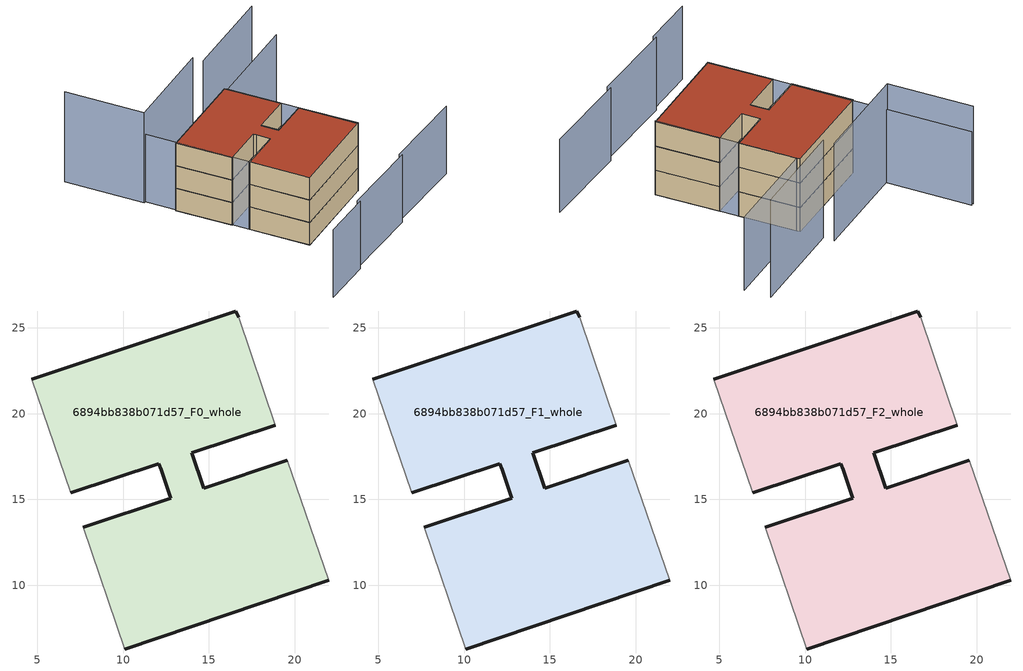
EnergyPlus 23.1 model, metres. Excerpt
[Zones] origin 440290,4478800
6894bb838b071d57_F0_whole
 floor ground (EU_floor_Construction): 21.99,10.29 19.59,17.28 14.7,15.66 14.02,17.72 18.89,19.33 16.73,25.63 16.59,25.99 4.67,22.01 6.96,15.38 12.09,17.08 12.22,16.72 12.78,15.07 7.66,13.37 10.09,6.28 z0
 wall outside (EU_wall_Construction): 4.67,22.01 16.59,25.99 16.73,25.63 / 18.89,19.33 14.02,17.72 14.7,15.66 19.59,17.28 / 21.99,10.29 10.09,6.28 / 7.66,13.37 12.78,15.07 12.22,16.72 12.09,17.08 6.96,15.38 z0:3
 wall adiabatic (EU_wall_Construction): 16.73,25.63 18.89,19.33 / 19.59,17.28 21.99,10.29 / 10.09,6.28 7.66,13.37 / 6.96,15.38 4.67,22.01 z0:3
6894bb838b071d57_F1_whole
 floor to 6894bb838b071d57_F0_whole (EU_floor_Construction): 21.99,10.29 19.58,17.28 14.69,15.66 14.02,17.72 18.89,19.33 16.73,25.63 16.58,25.99 4.67,22.01 6.96,15.38 12.09,17.08 12.22,16.72 12.78,15.07 7.66,13.37 10.08,6.28 z3
 wall outside (EU_wall_Construction): 4.67,22.01 16.59,25.99 16.73,25.63 / 18.89,19.33 14.02,17.72 14.7,15.66 19.59,17.28 / 21.99,10.29 10.09,6.28 / 7.66,13.37 12.78,15.07 12.22,16.72 12.09,17.08 6.96,15.38 z3:6
 wall adiabatic (EU_wall_Construction): 16.73,25.63 18.89,19.33 / 19.59,17.28 21.99,10.29 / 10.09,6.28 7.66,13.37 / 6.96,15.38 4.67,22.01 z3:6
6894bb838b071d57_F2_whole
 floor to 6894bb838b071d57_F1_whole (EU_floor_Construction): 21.99,10.29 19.58,17.28 14.69,15.66 14.02,17.72 18.89,19.33 16.73,25.63 16.58,25.99 4.67,22.01 6.96,15.38 12.09,17.08 12.22,16.72 12.78,15.07 7.66,13.37 10.08,6.28 z6
 wall outside (EU_wall_Construction): 4.67,22.01 16.59,25.99 16.73,25.63 / 18.89,19.33 14.02,17.72 14.7,15.66 19.59,17.28 / 21.99,10.29 10.09,6.28 / 7.66,13.37 12.78,15.07 12.22,16.72 12.09,17.08 6.96,15.38 z6:9
 wall adiabatic (EU_wall_Construction): 16.73,25.63 18.89,19.33 / 19.59,17.28 21.99,10.29 / 10.09,6.28 7.66,13.37 / 6.96,15.38 4.67,22.01 z6:9
 roof outside (EU_roof_Construction): 16.73,25.63 18.89,19.33 14.02,17.72 14.7,15.66 19.59,17.28 21.99,10.29 10.09,6.28 7.66,13.37 12.78,15.07 12.22,16.72 12.09,17.08 6.96,15.38 4.67,22.01 16.59,25.99 z9
shading: 10.38,-0.86 20.68,2.1 / 4.22,-3.12 10.49,-1.23 / 20.56,2.51 31.31,5.57 / 21.88,10.21 16.74,25.64 / 16.74,25.64 28.6,29.59 / 0.53,35.11 10.09,6.27 z0:9; 15.33,29.69 3.39,25.69 / 3.39,25.69 0.25,35.08 / 27.62,32.47 15.7,28.47 z0:12
[Building]
EU S2 Campaign: North Axis=0; Terrain=City; Solar Distribution=FullExterior
[Site:Location]
Madrid: Latitude=40.5; Longitude=-3.5; Time Zone=1; Elevation=609
[SizingPeriod:WeatherFileDays]
AnnualSizingPeriod: Begin Month=1; Begin Day of Month=1; End Month=12; End Day of Month=31; Day of Week for Start Day=Monday; Use Weather File Daylight Saving Period=No; Use Weather File Rain and Snow Indicators=No
[MATERIAL]
EU_InternalMass_Material: Roughness=MediumRough; Thickness=0.1; Conductivity=1; Density=1800; Specific Heat=900; Thermal Absorptance=0.9; Solar Absorptance=0.7; Visible Absorptance=0.7
[MATERIAL:NOMASS] Roughness=MediumRough; Thermal Absorptance=0.9; Solar Absorptance=0.7; Visible Absorptance=0.7
Name | Thermal Resistance
EU_wall_NoMass | 1.60022
EU_roof_NoMass | 1.57597
EU_floor_NoMass | 0.470652
[CONSTRUCTION]
EU_wall_Construction: EU_wall_NoMass
EU_roof_Construction: EU_roof_NoMass
EU_floor_Construction: EU_floor_NoMass
EU_InternalMass_Construction: EU_InternalMass_Material
[ZONE] Type=1; Multiplier=1; Ceiling Height=autocalculate; Floor Area=autocalculate; Part of Total Floor Area=Yes
Name | Volume
6894bb838b071d57_F0_whole | 558.684
6894bb838b071d57_F1_whole; 6894bb838b071d57_F2_whole | 558.685
[INTERNALMASS] Construction=EU_InternalMass_Construction; Surface Area=186.228
Name | Zone or ZoneList
6894bb838b071d57_F0_whole_EU_InternalMass | 6894bb838b071d57_F0_whole
6894bb838b071d57_F1_whole_EU_InternalMass | 6894bb838b071d57_F1_whole
6894bb838b071d57_F2_whole_EU_InternalMass | 6894bb838b071d57_F2_whole
[OTHEREQUIPMENT] Fuel Type=Electricity; Design Level Calculation Method=Watts/Area; Power per Zone Floor Area=1; Fraction Latent=0; Fraction Radiant=0; Fraction Lost=0; Carbon Dioxide Generation Rate=0; EndUse Subcategory=EU_Step8_InternalGains
Name | Zone or ZoneList or Space or SpaceList | Schedule
EU_Step8_InternalGain_6894bb838b071d57_F0_whole_f000 | 6894bb838b071d57_F0_whole | EU_Step8_GainSchedule_6894bb838b071d57_F0_whole_f000
EU_Step8_InternalGain_6894bb838b071d57_F1_whole_f000 | 6894bb838b071d57_F1_whole | EU_Step8_GainSchedule_6894bb838b071d57_F1_whole_f000
EU_Step8_InternalGain_6894bb838b071d57_F2_whole_f000 | 6894bb838b071d57_F2_whole | EU_Step8_GainSchedule_6894bb838b071d57_F2_whole_f000
[ZONEVENTILATION:DESIGNFLOWRATE] Schedule=EU_AlwaysOn; Design Flow Rate Calculation Method=AirChanges/Hour; Air Changes per Hour=0.480704; Ventilation Type=Natural; Fan Pressure Rise=0; Fan Total Efficiency=1; Constant Term Coefficient=1; Temperature Term Coefficient=0; Velocity Term Coefficient=0; Velocity Squared Term Coefficient=0; Minimum Indoor Temperature=-100; Maximum Indoor Temperature=100; Delta Temperature=-100; Minimum Outdoor Temperature=-100; Maximum Outdoor Temperature=100; Maximum Wind Speed=40
Name | Zone or ZoneList or Space or SpaceList
EU_ConstantAir_6894bb838b071d57_F0_whole | 6894bb838b071d57_F0_whole
EU_ConstantAir_6894bb838b071d57_F1_whole | 6894bb838b071d57_F1_whole
EU_ConstantAir_6894bb838b071d57_F2_whole | 6894bb838b071d57_F2_whole
[HVACTEMPLATE:THERMOSTAT] Constant Heating Setpoint=20; Constant Cooling Setpoint=50
EU_HeatOnly_6894bb838b071d57_F0_whole; EU_HeatOnly_6894bb838b071d57_F1_whole; EU_HeatOnly_6894bb838b071d57_F2_whole
[HVACTEMPLATE:ZONE:IDEALLOADSAIRSYSTEM] System Availability Schedule=EU_AlwaysOn; Maximum Heating Supply Air Temperature=50; Minimum Cooling Supply Air Temperature=13; Maximum Heating Supply Air Humidity Ratio=0.0156; Minimum Cooling Supply Air Humidity Ratio=0.0077; Heating Limit=NoLimit; Cooling Limit=NoLimit; Heating Availability Schedule=EU_AlwaysOn; Cooling Availability Schedule=EU_CoolingOff; Dehumidification Control Type=ConstantSensibleHeatRatio; Cooling Sensible Heat Ratio=0.7; Dehumidification Setpoint=60; Humidification Control Type=None; Humidification Setpoint=30; Outdoor Air Method=None; Outdoor Air Flow Rate per Person=0.00944; Outdoor Air Flow Rate per Zone Floor Area=0; Outdoor Air Flow Rate per Zone=0; Demand Controlled Ventilation Type=None; Outdoor Air Economizer Type=NoEconomizer; Heat Recovery Type=None; Sensible Heat Recovery Effectiveness=0.7; Latent Heat Recovery Effectiveness=0.65
Name | Template Thermostat
6894bb838b071d57_F0_whole | EU_HeatOnly_6894bb838b071d57_F0_whole
6894bb838b071d57_F1_whole | EU_HeatOnly_6894bb838b071d57_F1_whole
6894bb838b071d57_F2_whole | EU_HeatOnly_6894bb838b071d57_F2_whole
[SIZING:ZONE] Zone Cooling Design Supply Air Temperature Input Method=SupplyAirTemperature; Zone Cooling Design Supply Air Temperature=13; Zone Heating Design Supply Air Temperature Input Method=SupplyAirTemperature; Zone Heating Design Supply Air Temperature=50; Zone Cooling Design Supply Air Humidity Ratio=0.008; Zone Heating Design Supply Air Humidity Ratio=0.008; Cooling Design Air Flow Method=DesignDay; Cooling Design Air Flow Rate=0; Cooling Minimum Air Flow per Zone Floor Area=0.000762; Cooling Minimum Air Flow=0; Cooling Minimum Air Flow Fraction=0.2; Heating Design Air Flow Method=DesignDay; Heating Design Air Flow Rate=0; Heating Maximum Air Flow per Zone Floor Area=0.002032; Heating Maximum Air Flow=0.141576; Heating Maximum Air Flow Fraction=0.3; Account for Dedicated Outdoor Air System=No; Dedicated Outdoor Air System Control Strategy=NeutralSupplyAir; Dedicated Outdoor Air Low Setpoint Temperature for Design=autosize; Dedicated Outdoor Air High Setpoint Temperature for Design=autosize; Zone Load Sizing Method=Sensible Load Only No Latent Load; Zone Latent Cooling Design Supply Air Humidity Ratio Input Method=HumidityRatioDifference; Zone Cooling Design Supply Air Humidity Ratio Difference=0.005; Zone Latent Heating Design Supply Air Humidity Ratio Input Method=HumidityRatioDifference; Zone Humidification Design Supply Air Humidity Ratio Difference=0.005
6894bb838b071d57_F0_whole; 6894bb838b071d57_F1_whole; 6894bb838b071d57_F2_whole
[SCHEDULE:CONSTANT]
Name | Hourly Value
EU_AlwaysOn | 1
EU_CoolingOff | 0
[SCHEDULE:FILE] Column Number=1; Rows to Skip at Top=0; Number of Hours of Data=8760; Column Separator=Comma; Interpolate to Timestep=No; Minutes per Item=60; Adjust Schedule for Daylight Savings=Yes
Name | File
EU_Step8_GainSchedule_6894bb838b071d57_F0_whole_f000 | ../../schedules/6894bb838b071d57/6894bb838b071d57_F0_whole_f000_gain.csv
EU_Step8_GainSchedule_6894bb838b071d57_F1_whole_f000 | ../../schedules/6894bb838b071d57/6894bb838b071d57_F1_whole_f000_gain.csv
EU_Step8_GainSchedule_6894bb838b071d57_F2_whole_f000 | ../../schedules/6894bb838b071d57/6894bb838b071d57_F2_whole_f000_gain.csv
